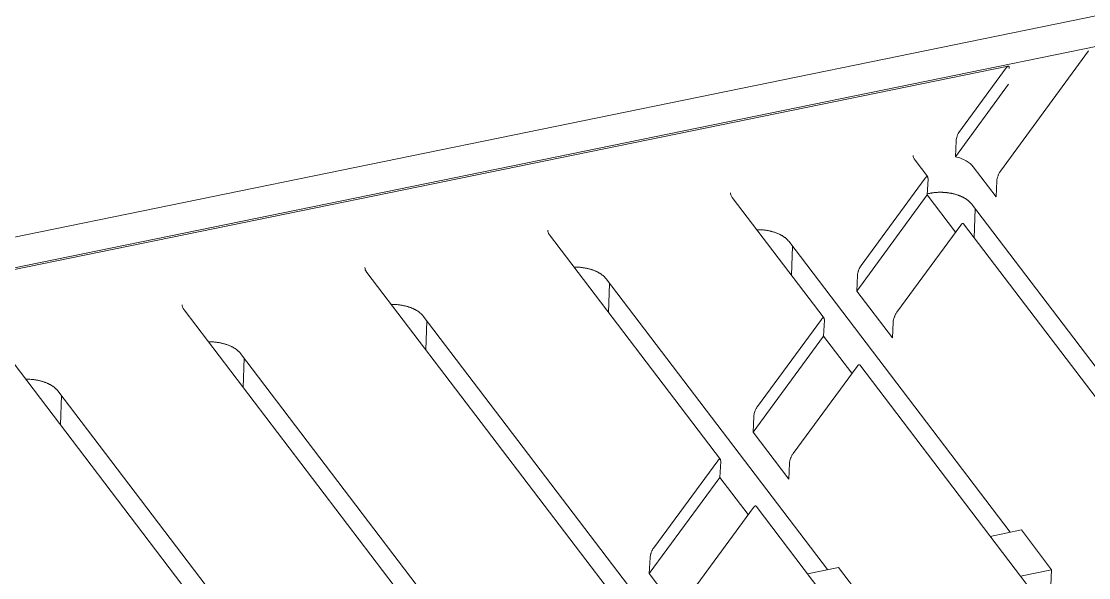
# Model space of a CAD drawing. Header units: millimetres. Extents: x 4267 to 8467, y 166 to 3136.
# Drawn here: x 5401.8 to 5478.5, y 2039.5 to 2079.5 of the extents above; entities that cross this region are included whole.
import ezdxf

# ---------------------------------------------------------------- set-up
doc = ezdxf.new("R2010")
doc.units = ezdxf.units.MM

msp = doc.modelspace()

# ---------------------------------------------------------------- linework, layer by layer
at = {"linetype": 'Continuous', "lineweight": 5}
for p, q in [((5135.581, 2009.621, 326.374), (5554.128, 2095.268, 326.374)), ((5137.031, 2007.715, 326.374), (5555.578, 2093.362, 326.374)), ((5472.146, 2068.749, 326.374), (5478.482, 2077.381, 326.374)), ((5472.689, 2076.285, 326.374), (5398.57, 2061.118, 326.374)), ((5469.15, 2071.527, 326.374), (5472.557, 2076.168, 326.374)), ((5472.731, 2074.988, 326.374), (5468.906, 2069.777, 326.374)), ((5468.906, 2069.777, 326.374), (5468.963, 2070.918, 326.374)), ((5466.923, 2068.325, 326.374), (5466.009, 2069.526, 326.374)), ((5471.832, 2066.904, 326.374), (5470.197, 2069.051, 326.374)), ((5462.134, 2061.969, 326.374), (5466.73, 2068.23, 326.374)), ((5466.949, 2068.174, 326.374), (5466.892, 2067.033, 326.374)), ((5471.889, 2068.045, 326.374), (5471.832, 2066.904, 326.374)), ((5459.474, 2058.178, 326.374), (5452.882, 2066.84, 326.374)), ((5466.892, 2067.033, 326.374), (5461.82, 2060.124, 326.374)), ((5466.892, 2067.033, 326.374), (5468.925, 2064.361, 326.374)), ((5485.976, 2045.478, 326.374), (5470.064, 2066.386, 326.374)), ((5470.326, 2066.043, 326.374), (5470.254, 2063.949, 326.374)), ((5469.293, 2064.863, 326.374), (5464.696, 2058.602, 326.374)), ((5501.492, 2022.903, 326.374), (5469.484, 2064.96, 326.374)), ((5452.025, 2048.03, 326.374), (5439.754, 2064.154, 326.374)), ((5472.848, 2042.792, 326.374), (5456.936, 2063.7, 326.374)), ((5457.198, 2063.356, 326.374), (5457.126, 2061.263, 326.374)), ((5444.576, 2037.883, 326.374), (5426.627, 2061.467, 326.374)), ((5459.721, 2040.106, 326.374), (5443.809, 2061.014, 326.374)), ((5461.82, 2060.124, 326.374), (5461.877, 2061.265, 326.374)), ((5444.07, 2060.67, 326.374), (5443.998, 2058.577, 326.374)), ((5464.383, 2056.756, 326.374), (5461.82, 2060.124, 326.374)), ((5437.126, 2027.735, 326.374), (5413.499, 2058.781, 326.374)), ((5446.593, 2037.42, 326.374), (5430.681, 2058.327, 326.374)), ((5430.943, 2057.984, 326.374), (5430.871, 2055.891, 326.374)), ((5454.684, 2051.822, 326.374), (5459.281, 2058.083, 326.374)), ((5459.499, 2058.026, 326.374), (5459.442, 2056.885, 326.374)), ((5464.44, 2057.897, 326.374), (5464.383, 2056.756, 326.374)), ((5459.442, 2056.885, 326.374), (5454.37, 2049.976, 326.374)), ((5459.442, 2056.885, 326.374), (5461.475, 2054.214, 326.374)), ((5429.677, 2017.588, 326.374), (5400.371, 2056.095, 326.374)), ((5433.466, 2034.733, 326.374), (5417.554, 2055.641, 326.374)), ((5417.815, 2055.297, 326.374), (5417.743, 2053.204, 326.374)), ((5461.843, 2054.715, 326.374), (5457.247, 2048.454, 326.374)), ((5488.364, 2020.217, 326.374), (5462.035, 2054.813, 326.374)), ((5420.338, 2032.047, 326.374), (5404.426, 2052.955, 326.374)), ((5404.688, 2052.611, 326.374), (5404.616, 2050.518, 326.374)), ((5454.37, 2049.976, 326.374), (5454.427, 2051.117, 326.374)), ((5456.933, 2046.609, 326.374), (5454.37, 2049.976, 326.374)), ((5447.235, 2041.674, 326.374), (5451.831, 2047.935, 326.374)), ((5452.05, 2047.879, 326.374), (5451.993, 2046.738, 326.374)), ((5456.99, 2047.75, 326.374), (5456.933, 2046.609, 326.374)), ((5451.993, 2046.738, 326.374), (5446.921, 2039.829, 326.374)), ((5451.993, 2046.738, 326.374), (5454.026, 2044.066, 326.374)), ((5454.394, 2044.568, 326.374), (5449.798, 2038.307, 326.374)), ((5475.237, 2017.531, 326.374), (5454.586, 2044.665, 326.374)), ((5471.408, 2042.497, 326.374), (5473.647, 2042.956, 326.374)), ((5473.647, 2042.956, 326.374), (5475.822, 2040.098, 326.374)), ((5446.921, 2039.829, 326.374), (5446.978, 2040.97, 326.374)), ((5449.484, 2036.461, 326.374), (5446.921, 2039.829, 326.374)), ((5458.28, 2039.811, 326.374), (5460.52, 2040.269, 326.374)), ((5460.52, 2040.269, 326.374), (5462.694, 2037.412, 326.374)), ((5475.822, 2040.098, 326.374), (5473.582, 2039.64, 326.374)), ((5475.765, 2038.96, 326.374), (5475.822, 2040.098, 326.374))]:
    msp.add_line(p, q, dxfattribs=at)
for points in [[(5470.064, 2066.386), (5470.036, 2066.422, 0.009969), (5470.006, 2066.457, 0.009255), (5469.973, 2066.493, 0.008821), (5469.938, 2066.528, 0.008729), (5469.9, 2066.564, 0.008497), (5469.861, 2066.599, 0.008253), (5469.819, 2066.633, 0.007983), (5469.774, 2066.668, 0.007784), (5469.728, 2066.702, 0.007542), (5469.679, 2066.735, 0.007345), (5469.628, 2066.768, 0.00712), (5469.574, 2066.8, 0.006939), (5469.518, 2066.831, 0.006735), (5469.461, 2066.862, 0.006569), (5469.401, 2066.891, 0.006386), (5469.339, 2066.92, 0.006236), (5469.275, 2066.948, 0.006073), (5469.21, 2066.975, 0.005939), (5469.142, 2067, 0.005797), (5469.074, 2067.024, 0.005677), (5469.003, 2067.048, 0.005554), (5468.931, 2067.069, 0.005449), (5468.858, 2067.09, 0.005344), (5468.784, 2067.109, 0.005252), (5468.709, 2067.127, 0.005164), (5468.633, 2067.143, 0.005085), (5468.556, 2067.158, 0.005012), (5468.479, 2067.171, 0.004944), (5468.402, 2067.183, 0.004887), (5468.324, 2067.193, 0.00483), (5468.246, 2067.202, 0.004785), (5468.168, 2067.209, 0.004736), (5468.09, 2067.214, 0.004707), (5468.012, 2067.219, 0.004676), (5467.935, 2067.222, 0.004647), (5467.858, 2067.223, 0.004594), (5467.783, 2067.223, 0.004618), (5467.707, 2067.221, 0.004677), (5467.633, 2067.218, 0.004565), (5467.56, 2067.214, 0.004283), (5467.488, 2067.209, 0.00468), (5467.417, 2067.202, 0.005509), (5467.345, 2067.194, 0.004301), (5467.279, 2067.185, 0.00163), (5467.22, 2067.177, 0.005907), (5467.147, 2067.164, 0.010384), (5467.037, 2067.141, 0.005279), (5466.895, 2067.109, 0.002886)], [(5456.937, 2063.7), (5456.901, 2063.744, 0.012486), (5456.862, 2063.788, 0.011398), (5456.82, 2063.832, 0.010733), (5456.774, 2063.876, 0.010588), (5456.724, 2063.92, 0.010234), (5456.671, 2063.963, 0.009866), (5456.615, 2064.005, 0.009467), (5456.554, 2064.047, 0.009174), (5456.491, 2064.087, 0.008829), (5456.423, 2064.127, 0.008551), (5456.353, 2064.165, 0.00824), (5456.279, 2064.202, 0.00799), (5456.202, 2064.238, 0.007726), (5456.122, 2064.272, 0.007521), (5456.04, 2064.305, 0.007275), (5455.955, 2064.335, 0.007049), (5455.867, 2064.364, 0.006912), (5455.778, 2064.391, 0.006873), (5455.686, 2064.415, 0.006538), (5455.593, 2064.438, 0.006021), (5455.5, 2064.458, 0.006461), (5455.404, 2064.476, 0.007463), (5455.304, 2064.491, 0.005682), (5455.211, 2064.505, 0.002193), (5455.126, 2064.516, 0.007661), (5455.017, 2064.524, 0.012902), (5454.851, 2064.531, 0.006433), (5454.635, 2064.536, 0.003461)], [(5443.809, 2061.014), (5443.774, 2061.058, 0.012486), (5443.735, 2061.102, 0.011398), (5443.692, 2061.146, 0.010733), (5443.646, 2061.19, 0.010588), (5443.597, 2061.233, 0.010234), (5443.544, 2061.276, 0.009865), (5443.487, 2061.319, 0.009467), (5443.427, 2061.36, 0.009174), (5443.363, 2061.401, 0.008829), (5443.296, 2061.441, 0.008551), (5443.225, 2061.479, 0.00824), (5443.151, 2061.516, 0.00799), (5443.075, 2061.552, 0.007726), (5442.995, 2061.586, 0.007521), (5442.912, 2061.618, 0.007275), (5442.827, 2061.649, 0.007049), (5442.74, 2061.678, 0.006912), (5442.65, 2061.704, 0.006873), (5442.559, 2061.729, 0.006538), (5442.466, 2061.751, 0.006021), (5442.372, 2061.772, 0.006461), (5442.276, 2061.79, 0.007463), (5442.177, 2061.805, 0.005682), (5442.083, 2061.818, 0.002193), (5441.998, 2061.829, 0.007661), (5441.889, 2061.838, 0.012902), (5441.724, 2061.845, 0.006433), (5441.507, 2061.85, 0.003461)], [(5430.681, 2058.327), (5430.646, 2058.372, 0.012486), (5430.607, 2058.416, 0.011398), (5430.565, 2058.46, 0.010733), (5430.519, 2058.504, 0.010588), (5430.469, 2058.547, 0.010234), (5430.416, 2058.59, 0.009865), (5430.359, 2058.632, 0.009467), (5430.299, 2058.674, 0.009174), (5430.235, 2058.715, 0.008829), (5430.168, 2058.754, 0.008551), (5430.098, 2058.793, 0.00824), (5430.024, 2058.83, 0.00799), (5429.947, 2058.866, 0.007726), (5429.867, 2058.9, 0.007521), (5429.785, 2058.932, 0.007275), (5429.699, 2058.963, 0.007049), (5429.612, 2058.991, 0.006912), (5429.523, 2059.018, 0.006873), (5429.431, 2059.043, 0.006538), (5429.338, 2059.065, 0.006021), (5429.245, 2059.085, 0.006461), (5429.148, 2059.103, 0.007463), (5429.049, 2059.119, 0.005682), (5428.956, 2059.132, 0.002193), (5428.87, 2059.143, 0.007661), (5428.762, 2059.152, 0.012902), (5428.596, 2059.159, 0.006433), (5428.38, 2059.164, 0.003461)], [(5417.554, 2055.641), (5417.518, 2055.685, 0.012485), (5417.48, 2055.73, 0.011398), (5417.437, 2055.774, 0.010733), (5417.391, 2055.817, 0.010588), (5417.342, 2055.861, 0.010234), (5417.289, 2055.904, 0.009865), (5417.232, 2055.946, 0.009467), (5417.172, 2055.988, 0.009174), (5417.108, 2056.028, 0.008829), (5417.041, 2056.068, 0.008551), (5416.97, 2056.106, 0.008239), (5416.896, 2056.144, 0.00799), (5416.819, 2056.179, 0.007726), (5416.74, 2056.213, 0.007521), (5416.657, 2056.246, 0.007275), (5416.572, 2056.276, 0.007049), (5416.484, 2056.305, 0.006912), (5416.395, 2056.332, 0.006873), (5416.303, 2056.356, 0.006538), (5416.211, 2056.379, 0.006021), (5416.117, 2056.399, 0.006461), (5416.021, 2056.417, 0.007463), (5415.922, 2056.433, 0.005682), (5415.828, 2056.446, 0.002193), (5415.743, 2056.457, 0.007661), (5415.634, 2056.466, 0.012902), (5415.468, 2056.472, 0.006433), (5415.252, 2056.477, 0.003461)], [(5404.426, 2052.955), (5404.391, 2052.999, 0.012485), (5404.352, 2053.043, 0.011397), (5404.31, 2053.087, 0.010733), (5404.264, 2053.131, 0.010588), (5404.214, 2053.175, 0.010233), (5404.161, 2053.218, 0.009865), (5404.104, 2053.26, 0.009467), (5404.044, 2053.301, 0.009174), (5403.98, 2053.342, 0.008829), (5403.913, 2053.382, 0.008551), (5403.842, 2053.42, 0.008239), (5403.769, 2053.457, 0.00799), (5403.692, 2053.493, 0.007726), (5403.612, 2053.527, 0.007521), (5403.529, 2053.559, 0.007275), (5403.444, 2053.59, 0.007049), (5403.357, 2053.619, 0.006912), (5403.267, 2053.645, 0.006873), (5403.176, 2053.67, 0.006538), (5403.083, 2053.692, 0.006021), (5402.989, 2053.713, 0.006461), (5402.893, 2053.731, 0.007463), (5402.794, 2053.746, 0.005682), (5402.7, 2053.76, 0.002193), (5402.615, 2053.771, 0.007661), (5402.507, 2053.779, 0.012902), (5402.341, 2053.786, 0.006433), (5402.125, 2053.791, 0.003461)]]:
    msp.add_lwpolyline(points, format="xyb", dxfattribs=at)
for points, knots in [([(5472.776, 2076.118, 326.374), (5472.777, 2076.154, 326.374), (5472.776, 2076.184, 326.374), (5472.769, 2076.217, 326.374), (5472.768, 2076.224, 326.374), (5472.755, 2076.263, 326.374), (5472.739, 2076.281, 326.374), (5472.702, 2076.29, 326.374), (5472.684, 2076.286, 326.374), (5472.657, 2076.27, 326.374), (5472.649, 2076.265, 326.374), (5472.615, 2076.24, 326.374), (5472.587, 2076.209, 326.374), (5472.557, 2076.168, 326.374)], [0, 0, 0, 0, 0.1875, 0.1875, 0.25, 0.25, 0.5, 0.5, 0.6875, 0.6875, 0.75, 0.75, 1, 1, 1, 1]), ([(5468.963, 2070.918, 326.374), (5468.964, 2070.942, 326.374), (5468.967, 2070.973, 326.374), (5468.978, 2071.055, 326.374), (5468.987, 2071.105, 326.374), (5469.015, 2071.221, 326.374), (5469.035, 2071.287, 326.374), (5469.085, 2071.417, 326.374), (5469.117, 2071.482, 326.374), (5469.15, 2071.527, 326.374)], [0, 0, 0, 0, 0.25, 0.25, 0.5, 0.5, 0.75, 0.75, 1, 1, 1, 1]), ([(5470.197, 2069.051, 326.374), (5470.075, 2069.213, 326.374), (5469.901, 2069.356, 326.374), (5469.453, 2069.609, 326.374), (5469.196, 2069.707, 326.374), (5468.906, 2069.777, 326.374)], [0, 0, 0, 0, 0.5, 0.5, 1, 1, 1, 1]), ([(5472.146, 2068.749, 326.374), (5472.126, 2068.722, 326.374), (5472.108, 2068.695, 326.374), (5472.086, 2068.657, 326.374), (5472.079, 2068.645, 326.374), (5472.07, 2068.628, 326.374), (5472.066, 2068.62, 326.374), (5472.061, 2068.612, 326.374), (5472.059, 2068.608, 326.374), (5472.058, 2068.605, 326.374), (5472.058, 2068.605, 326.374), (5472.04, 2068.57, 326.374), (5472.024, 2068.537, 326.374), (5472.003, 2068.487, 326.374), (5471.996, 2068.471, 326.374), (5471.987, 2068.447, 326.374), (5471.984, 2068.44, 326.374), (5471.978, 2068.424, 326.374), (5471.975, 2068.417, 326.374), (5471.922, 2068.271, 326.374), (5471.894, 2068.139, 326.374), (5471.889, 2068.045, 326.374)], [0, 0, 0, 0, 0.125, 0.125, 0.1875, 0.1875, 0.21875, 0.234375, 0.242188, 0.242188, 0.25, 0.25, 0.375, 0.375, 0.4375, 0.4375, 0.46875, 0.46875, 0.5, 0.5, 1, 1, 1, 1]), ([(5466.73, 2068.23, 326.374), (5466.75, 2068.257, 326.374), (5466.767, 2068.277, 326.374), (5466.788, 2068.299, 326.374), (5466.795, 2068.305, 326.374), (5466.804, 2068.313, 326.374), (5466.808, 2068.316, 326.374), (5466.812, 2068.32, 326.374), (5466.814, 2068.321, 326.374), (5466.815, 2068.322, 326.374), (5466.815, 2068.322, 326.374), (5466.832, 2068.335, 326.374), (5466.847, 2068.343, 326.374), (5466.866, 2068.348, 326.374), (5466.872, 2068.349, 326.374), (5466.88, 2068.35, 326.374), (5466.882, 2068.35, 326.374), (5466.888, 2068.349, 326.374), (5466.89, 2068.349, 326.374), (5466.935, 2068.337, 326.374), (5466.953, 2068.268, 326.374), (5466.949, 2068.174, 326.374)], [0, 0, 0, 0, 0.125, 0.125, 0.1875, 0.1875, 0.21875, 0.234375, 0.242188, 0.242188, 0.25, 0.25, 0.375, 0.375, 0.4375, 0.4375, 0.46875, 0.46875, 0.5, 0.5, 1, 1, 1, 1]), ([(5469.484, 2064.96, 326.374), (5469.484, 2064.96, 326.374), (5469.484, 2064.961, 326.374), (5469.479, 2064.967, 326.374), (5469.473, 2064.972, 326.374), (5469.466, 2064.977, 326.374), (5469.461, 2064.979, 326.374), (5469.458, 2064.98, 326.374), (5469.446, 2064.983, 326.374), (5469.435, 2064.983, 326.374), (5469.416, 2064.977, 326.374), (5469.409, 2064.974, 326.374), (5469.398, 2064.968, 326.374), (5469.393, 2064.965, 326.374), (5469.386, 2064.96, 326.374), (5469.383, 2064.958, 326.374), (5469.381, 2064.957, 326.374), (5469.38, 2064.956, 326.374), (5469.361, 2064.942, 326.374), (5469.333, 2064.917, 326.374), (5469.293, 2064.863, 326.374)], [0.3658309, 0.3658309, 0.3658309, 0.3658309, 0.375, 0.375, 0.4375, 0.46875, 0.46875, 0.5, 0.5, 0.625, 0.625, 0.6875, 0.6875, 0.71875, 0.734375, 0.7421875, 0.7421875, 0.75, 0.75, 1, 1, 1, 1]), ([(5461.877, 2061.265, 326.374), (5461.879, 2061.312, 326.374), (5461.887, 2061.368, 326.374), (5461.908, 2061.461, 326.374), (5461.916, 2061.494, 326.374), (5461.931, 2061.544, 326.374), (5461.939, 2061.569, 326.374), (5461.948, 2061.595, 326.374), (5461.954, 2061.612, 326.374), (5461.957, 2061.621, 326.374), (5461.971, 2061.659, 326.374), (5461.983, 2061.691, 326.374), (5462.005, 2061.74, 326.374), (5462.012, 2061.757, 326.374), (5462.024, 2061.782, 326.374), (5462.03, 2061.794, 326.374), (5462.037, 2061.809, 326.374), (5462.04, 2061.815, 326.374), (5462.043, 2061.819, 326.374), (5462.044, 2061.822, 326.374), (5462.064, 2061.86, 326.374), (5462.094, 2061.915, 326.374), (5462.133, 2061.969, 326.374)], [0, 0, 0, 0, 0.25, 0.25, 0.375, 0.375, 0.4375, 0.46875, 0.46875, 0.5, 0.5, 0.625, 0.625, 0.6875, 0.6875, 0.71875, 0.734375, 0.742188, 0.742188, 0.75, 0.75, 1, 1, 1, 1]), ([(5459.281, 2058.083, 326.374), (5459.301, 2058.11, 326.374), (5459.318, 2058.13, 326.374), (5459.339, 2058.152, 326.374), (5459.346, 2058.158, 326.374), (5459.354, 2058.165, 326.374), (5459.358, 2058.169, 326.374), (5459.363, 2058.172, 326.374), (5459.364, 2058.174, 326.374), (5459.366, 2058.175, 326.374), (5459.366, 2058.175, 326.374), (5459.383, 2058.188, 326.374), (5459.397, 2058.195, 326.374), (5459.416, 2058.201, 326.374), (5459.422, 2058.202, 326.374), (5459.431, 2058.202, 326.374), (5459.433, 2058.202, 326.374), (5459.438, 2058.202, 326.374), (5459.441, 2058.201, 326.374), (5459.486, 2058.189, 326.374), (5459.504, 2058.121, 326.374), (5459.499, 2058.026, 326.374)], [0, 0, 0, 0, 0.125, 0.125, 0.1875, 0.1875, 0.21875, 0.234375, 0.242188, 0.242188, 0.25, 0.25, 0.375, 0.375, 0.4375, 0.4375, 0.46875, 0.46875, 0.5, 0.5, 1, 1, 1, 1]), ([(5464.696, 2058.602, 326.374), (5464.677, 2058.575, 326.374), (5464.659, 2058.547, 326.374), (5464.637, 2058.51, 326.374), (5464.63, 2058.498, 326.374), (5464.621, 2058.481, 326.374), (5464.617, 2058.473, 326.374), (5464.612, 2058.464, 326.374), (5464.61, 2058.46, 326.374), (5464.609, 2058.458, 326.374), (5464.609, 2058.458, 326.374), (5464.59, 2058.423, 326.374), (5464.575, 2058.389, 326.374), (5464.553, 2058.34, 326.374), (5464.547, 2058.324, 326.374), (5464.537, 2058.3, 326.374), (5464.534, 2058.292, 326.374), (5464.528, 2058.277, 326.374), (5464.526, 2058.27, 326.374), (5464.473, 2058.124, 326.374), (5464.444, 2057.992, 326.374), (5464.44, 2057.897, 326.374)], [0, 0, 0, 0, 0.125, 0.125, 0.1875, 0.1875, 0.21875, 0.234375, 0.242188, 0.242188, 0.25, 0.25, 0.375, 0.375, 0.4375, 0.4375, 0.46875, 0.46875, 0.5, 0.5, 1, 1, 1, 1]), ([(5462.035, 2054.813, 326.374), (5462.035, 2054.813, 326.374), (5462.034, 2054.814, 326.374), (5462.03, 2054.819, 326.374), (5462.024, 2054.825, 326.374), (5462.016, 2054.829, 326.374), (5462.011, 2054.831, 326.374), (5462.008, 2054.832, 326.374), (5461.997, 2054.835, 326.374), (5461.986, 2054.835, 326.374), (5461.967, 2054.829, 326.374), (5461.96, 2054.827, 326.374), (5461.949, 2054.821, 326.374), (5461.943, 2054.817, 326.374), (5461.937, 2054.813, 326.374), (5461.934, 2054.811, 326.374), (5461.932, 2054.809, 326.374), (5461.93, 2054.808, 326.374), (5461.912, 2054.794, 326.374), (5461.883, 2054.769, 326.374), (5461.844, 2054.715, 326.374)], [0.365831, 0.365831, 0.365831, 0.365831, 0.375, 0.375, 0.4375, 0.46875, 0.46875, 0.5, 0.5, 0.625, 0.625, 0.6875, 0.6875, 0.71875, 0.734375, 0.7421875, 0.7421875, 0.75, 0.75, 1, 1, 1, 1]), ([(5454.427, 2051.117, 326.374), (5454.43, 2051.166, 326.374), (5454.438, 2051.22, 326.374), (5454.455, 2051.295, 326.374), (5454.459, 2051.313, 326.374), (5454.476, 2051.379, 326.374), (5454.492, 2051.43, 326.374), (5454.536, 2051.55, 326.374), (5454.564, 2051.615, 326.374), (5454.603, 2051.691, 326.374), (5454.61, 2051.703, 326.374), (5454.639, 2051.756, 326.374), (5454.662, 2051.791, 326.374), (5454.684, 2051.822, 326.374)], [0, 0, 0, 0, 0.25, 0.25, 0.3125, 0.3125, 0.5, 0.5, 0.75, 0.75, 0.8125, 0.8125, 1, 1, 1, 1]), ([(5451.831, 2047.936, 326.374), (5451.851, 2047.963, 326.374), (5451.868, 2047.982, 326.374), (5451.89, 2048.004, 326.374), (5451.896, 2048.01, 326.374), (5451.905, 2048.018, 326.374), (5451.909, 2048.021, 326.374), (5451.913, 2048.025, 326.374), (5451.915, 2048.026, 326.374), (5451.916, 2048.027, 326.374), (5451.917, 2048.027, 326.374), (5451.934, 2048.04, 326.374), (5451.948, 2048.047, 326.374), (5451.967, 2048.053, 326.374), (5451.973, 2048.054, 326.374), (5451.981, 2048.055, 326.374), (5451.984, 2048.055, 326.374), (5451.989, 2048.054, 326.374), (5451.991, 2048.054, 326.374), (5452.037, 2048.042, 326.374), (5452.055, 2047.973, 326.374), (5452.05, 2047.879, 326.374)], [0, 0, 0, 0, 0.125, 0.125, 0.1875, 0.1875, 0.21875, 0.234375, 0.242188, 0.242188, 0.25, 0.25, 0.375, 0.375, 0.4375, 0.4375, 0.46875, 0.46875, 0.5, 0.5, 1, 1, 1, 1]), ([(5457.247, 2048.454, 326.374), (5457.227, 2048.427, 326.374), (5457.21, 2048.4, 326.374), (5457.187, 2048.362, 326.374), (5457.181, 2048.35, 326.374), (5457.172, 2048.333, 326.374), (5457.167, 2048.325, 326.374), (5457.163, 2048.317, 326.374), (5457.161, 2048.313, 326.374), (5457.16, 2048.311, 326.374), (5457.159, 2048.31, 326.374), (5457.141, 2048.275, 326.374), (5457.125, 2048.242, 326.374), (5457.104, 2048.192, 326.374), (5457.098, 2048.176, 326.374), (5457.088, 2048.152, 326.374), (5457.085, 2048.145, 326.374), (5457.079, 2048.129, 326.374), (5457.077, 2048.122, 326.374), (5457.023, 2047.976, 326.374), (5456.995, 2047.844, 326.374), (5456.99, 2047.75, 326.374)], [0, 0, 0, 0, 0.125, 0.125, 0.1875, 0.1875, 0.21875, 0.234375, 0.242188, 0.242188, 0.25, 0.25, 0.375, 0.375, 0.4375, 0.4375, 0.46875, 0.46875, 0.5, 0.5, 1, 1, 1, 1]), ([(5454.586, 2044.665, 326.374), (5454.586, 2044.665, 326.374), (5454.585, 2044.666, 326.374), (5454.581, 2044.672, 326.374), (5454.574, 2044.677, 326.374), (5454.567, 2044.682, 326.374), (5454.562, 2044.684, 326.374), (5454.559, 2044.685, 326.374), (5454.547, 2044.688, 326.374), (5454.536, 2044.688, 326.374), (5454.517, 2044.682, 326.374), (5454.511, 2044.679, 326.374), (5454.5, 2044.673, 326.374), (5454.494, 2044.67, 326.374), (5454.487, 2044.665, 326.374), (5454.484, 2044.663, 326.374), (5454.482, 2044.662, 326.374), (5454.481, 2044.661, 326.374), (5454.462, 2044.647, 326.374), (5454.434, 2044.622, 326.374), (5454.394, 2044.568, 326.374)], [0.3658316, 0.3658316, 0.3658316, 0.3658316, 0.375, 0.375, 0.4375, 0.46875, 0.46875, 0.5, 0.5, 0.625, 0.625, 0.6875, 0.6875, 0.71875, 0.734375, 0.7421875, 0.7421875, 0.75, 0.75, 1, 1, 1, 1]), ([(5446.978, 2040.97, 326.374), (5446.981, 2041.017, 326.374), (5446.988, 2041.073, 326.374), (5447.009, 2041.166, 326.374), (5447.018, 2041.199, 326.374), (5447.033, 2041.249, 326.374), (5447.041, 2041.274, 326.374), (5447.049, 2041.3, 326.374), (5447.055, 2041.317, 326.374), (5447.059, 2041.326, 326.374), (5447.072, 2041.364, 326.374), (5447.085, 2041.396, 326.374), (5447.106, 2041.445, 326.374), (5447.114, 2041.462, 326.374), (5447.125, 2041.487, 326.374), (5447.131, 2041.499, 326.374), (5447.139, 2041.514, 326.374), (5447.142, 2041.52, 326.374), (5447.144, 2041.524, 326.374), (5447.146, 2041.527, 326.374), (5447.165, 2041.565, 326.374), (5447.195, 2041.62, 326.374), (5447.235, 2041.674, 326.374)], [0, 0, 0, 0, 0.25, 0.25, 0.375, 0.375, 0.4375, 0.46875, 0.46875, 0.5, 0.5, 0.625, 0.625, 0.6875, 0.6875, 0.71875, 0.734375, 0.742188, 0.742188, 0.75, 0.75, 1, 1, 1, 1])]:
    msp.add_open_spline(points, degree=3, knots=knots, dxfattribs=at)
for points in [[(5466.009, 2069.526, 326.374), (5465.903, 2069.667, 326.374), (5465.874, 2069.781, 326.374), (5465.878, 2069.878, 326.374)], [(5452.882, 2066.84, 326.374), (5452.776, 2066.981, 326.374), (5452.746, 2067.095, 326.374), (5452.75, 2067.192, 326.374)], [(5439.754, 2064.154, 326.374), (5439.648, 2064.295, 326.374), (5439.618, 2064.408, 326.374), (5439.623, 2064.505, 326.374)], [(5426.627, 2061.467, 326.374), (5426.52, 2061.608, 326.374), (5426.491, 2061.722, 326.374), (5426.495, 2061.819, 326.374)], [(5413.499, 2058.781, 326.374), (5413.393, 2058.922, 326.374), (5413.363, 2059.036, 326.374), (5413.368, 2059.133, 326.374)]]:
    msp.add_open_spline(points, degree=3, dxfattribs=at)

doc.saveas('drawing.dxf')
